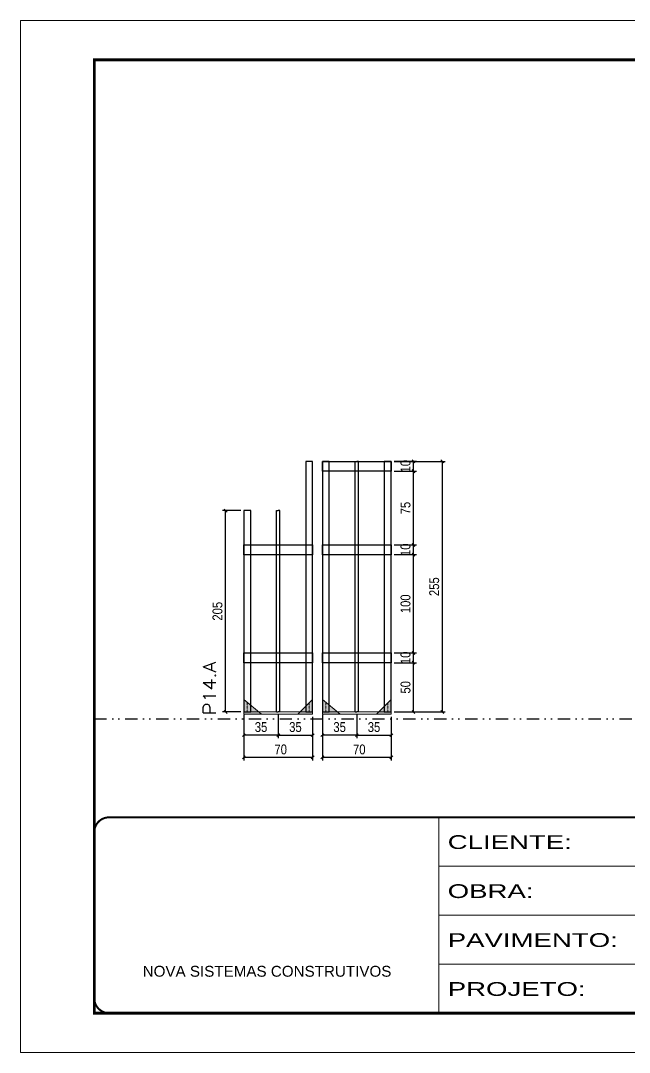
# Model space of a CAD drawing. Extents: x 14400 to 20667, y -21631 to 6985.
# Drawn here: x 16012 to 16632, y 3638 to 4688 of the extents above; entities that cross this region are included whole.
import ezdxf

# ---------------------------------------------------------------- set-up
doc = ezdxf.new("R2010")
doc.units = 0
for name, pattern in [('CONTINUO', [0]), ('DASHED', [0.75, 0.5, -0.25]), ('DIVIDE2', [0.625, 0.25, -0.125, 0, -0.125, 0, -0.125]), ('HIDDEN', [0.375, 0.25, -0.125])]:
    doc.linetypes.add(name, pattern=pattern)
for name, color, linetype in [('COTA', 241, 'Continuous'), ('Nível', 160, 'Continuous'), ('SARR_2.2x10', 60, 'Continuous'), ('SARR_3.5x7', 81, 'Continuous'), ('SARR_7x7', 40, 'Continuous')]:
    doc.layers.add(name, color=color, linetype=linetype)
for name, color, linetype, lineweight in [('Folhas', 255, 'Continuous', 9), ('Madeira', 126, 'Continuous', 18), ('Sarr 2.2x7', 40, 'Continuous', 9), ('SARRAFO DE PRESSAO', 251, 'DASHED', 9), ('Texto Seção', 7, 'Continuous', 15)]:
    doc.layers.add(name, color=color, linetype=linetype, lineweight=lineweight)
doc.styles.add('ARIAL', font='arial.ttf')
doc.styles.add('COTA TECNICA', font='techl___.ttf', dxfattribs={"height": 10})
doc.styles.add('REGUA-120', font='ROMANS.shx', dxfattribs={"height": 15})
doc.styles.add('Tecnologia', font='')
doc.styles.get('Tecnologia').set_extended_font_data('Forgotten Futurist')
doc.dimstyles.new('PAINEL', dxfattribs={"dimtxt": 10, "dimasz": 3, "dimexe": 3, "dimexo": 3, "dimgap": 3, "dimtad": 1, "dimdec": 1, "dimzin": 12, "dimdsep": 46, "dimtxsty": 'COTA TECNICA', "dimblk1": 'OBLIQUE', "dimblk2": 'OBLIQUE', "dimsah": 1, "dimcen": 0.9, "dimclrd": 4, "dimclre": 4, "dimclrt": 240, "dimadec": 1, "dimazin": 3, "dimtfac": 1, "dimtdec": 1, "dimtmove": 0, "dimatfit": 3, "dimfxl": 1, "dimtolj": 1, "dimtzin": 12, "dimarcsym": 0})

# ---------------------------------------------------------------- blocks, each defined once
blk = doc.blocks.new('9999999999')
at = {"color": 30, "linetype": 'CONTINUO'}
for p, q in [((98564.6, 34230.2), (98564.6, 34429.4)), ((98564.6, 34379.6), (99584, 34379.6)), ((98564.6, 34329.8), (99488, 34329.8)), ((98564.6, 34280), (99488, 34280))]:
    blk.add_line(p, q, dxfattribs=at)
at = {"color": 30, "linetype": 'CONTINUO', "const_width": 2}
blk.add_lwpolyline([(99584, 34230.2), (99584, 34414.4, 0.414214), (99569, 34429.4), (98229, 34429.4, 0.414214), (98214, 34414.4), (98214, 34245.2, 0.414214), (98229, 34230.2), (99584, 34230.2)], format="xyb", dxfattribs=at)
at = {"layer": 'Folhas'}
blk.add_lwpolyline([(98139, 34190.2), (99624, 34190.2), (99624, 35240.2), (98139, 35240.2)], close=True, dxfattribs=at)
at = {"layer": 'Folhas', "color": 30, "const_width": 3}
blk.add_lwpolyline([(98214, 34230.2), (99584, 34230.2), (99584, 35200.2), (98214, 35200.2)], close=True, dxfattribs=at)
at = {"color": 7, "linetype": 'Continuous', "ltscale": 5, "style": 'ARIAL'}
blk.add_text('NOVA SISTEMAS CONSTRUTIVOS', height=11.059, dxfattribs=at).set_placement((98263.2, 34267.2))
at = {"layer": 'Folhas', "color": 7, "style": 'Tecnologia', "width": 1.5}
for s, p in [('CLIENTE:', (98573.7, 34397.2)), ('OBRA:', (98573.7, 34347.3)), ('PAVIMENTO:', (98573.7, 34297.5)), ('PROJETO:', (98573.7, 34247.7))]:
    blk.add_text(s, height=14, dxfattribs=at).set_placement(p)
blk = doc.blocks.new('_Oblique')
at = {"color": 0, "linetype": 'ByBlock', "lineweight": -2}
blk.add_line((-0.5, -0.5), (0.5, 0.5), dxfattribs=at)
blk = doc.blocks.new('*D835')
at = {"layer": 'COTA', "color": 4, "lineweight": -2, "transparency": 16777216}
for p, q in [((16389.2, 3978.9), (16389.2, 3934.7)), ((16319.2, 3965.9), (16319.2, 3934.7)), ((16389.2, 3937.7), (16319.2, 3937.7))]:
    blk.add_line(p, q, dxfattribs=at)
at = {"layer": 'Defpoints', "color": 0, "transparency": 16777216}
for p in [(16389.2, 3981.9), (16319.2, 3968.9), (16319.2, 3937.7)]:
    blk.add_point(p, dxfattribs=at)
at = {"layer": 'COTA', "color": 4, "lineweight": -2, "transparency": 16777216, "xscale": 3, "yscale": 3, "zscale": 3, "rotation": 180}
blk.add_blockref('_Oblique', (16319.2, 3937.7), dxfattribs=at)
at = {"layer": 'COTA', "color": 4, "lineweight": -2, "transparency": 16777216, "xscale": 3, "yscale": 3, "zscale": 3}
blk.add_blockref('_Oblique', (16389.2, 3937.7), dxfattribs=at)
at = {"layer": 'COTA', "color": 240, "transparency": 16777216, "insert": (16356.7, 3945.8), "char_height": 10, "attachment_point": 5, "style": 'COTA TECNICA'}
blk.add_mtext('\\A1;70', dxfattribs=at)
blk = doc.blocks.new('*D836')
at = {"layer": 'COTA', "color": 4, "lineweight": -2, "transparency": 16777216}
for p, q in [((16392.2, 4034.1), (16414.9, 4034.1)), ((16411.9, 3984.1), (16411.9, 4034.1)), ((16392.2, 3984.1), (16414.9, 3984.1))]:
    blk.add_line(p, q, dxfattribs=at)
at = {"layer": 'Defpoints', "color": 0, "transparency": 16777216}
for p in [(16389.2, 4034.1), (16411.9, 4034.1), (16389.2, 3984.1)]:
    blk.add_point(p, dxfattribs=at)
at = {"layer": 'COTA', "color": 4, "lineweight": -2, "transparency": 16777216, "xscale": 3, "yscale": 3, "zscale": 3}
for p, rotation in [((16411.9, 4034.1), 90), ((16411.9, 3984.1), 270)]:
    blk.add_blockref('_Oblique', p, dxfattribs=dict(at, rotation=rotation))
at = {"layer": 'COTA', "color": 240, "transparency": 16777216, "insert": (16403.8, 4009.1), "char_height": 10, "attachment_point": 5, "rotation": 90, "style": 'COTA TECNICA'}
blk.add_mtext('\\A1;50', dxfattribs=at)
blk = doc.blocks.new('*D837')
at = {"layer": 'COTA', "color": 4, "lineweight": -2, "transparency": 16777216}
for p, q in [((16392.2, 4044.1), (16414.9, 4044.1)), ((16411.9, 4034.1), (16411.9, 4044.1)), ((16392.2, 4034.1), (16414.9, 4034.1))]:
    blk.add_line(p, q, dxfattribs=at)
at = {"layer": 'Defpoints', "color": 0, "transparency": 16777216}
for p in [(16389.2, 4044.1), (16411.9, 4044.1), (16389.2, 4034.1)]:
    blk.add_point(p, dxfattribs=at)
at = {"layer": 'COTA', "color": 4, "lineweight": -2, "transparency": 16777216, "xscale": 3, "yscale": 3, "zscale": 3}
for p, rotation in [((16411.9, 4044.1), 90), ((16411.9, 4034.1), 270)]:
    blk.add_blockref('_Oblique', p, dxfattribs=dict(at, rotation=rotation))
at = {"layer": 'COTA', "color": 240, "transparency": 16777216, "insert": (16403.8, 4039.1), "char_height": 10, "attachment_point": 5, "rotation": 90, "style": 'COTA TECNICA'}
blk.add_mtext('\\A1;10', dxfattribs=at)
blk = doc.blocks.new('*D838')
at = {"layer": 'COTA', "color": 4, "lineweight": -2, "transparency": 16777216}
for p, q in [((16392.2, 4144.1), (16414.9, 4144.1)), ((16411.9, 4044.1), (16411.9, 4144.1)), ((16392.2, 4044.1), (16414.9, 4044.1))]:
    blk.add_line(p, q, dxfattribs=at)
at = {"layer": 'Defpoints', "color": 0, "transparency": 16777216}
for p in [(16389.2, 4144.1), (16411.9, 4144.1), (16389.2, 4044.1)]:
    blk.add_point(p, dxfattribs=at)
at = {"layer": 'COTA', "color": 4, "lineweight": -2, "transparency": 16777216, "xscale": 3, "yscale": 3, "zscale": 3}
for p, rotation in [((16411.9, 4144.1), 90), ((16411.9, 4044.1), 270)]:
    blk.add_blockref('_Oblique', p, dxfattribs=dict(at, rotation=rotation))
at = {"layer": 'COTA', "color": 240, "transparency": 16777216, "insert": (16403.8, 4094.1), "char_height": 10, "attachment_point": 5, "rotation": 90, "style": 'COTA TECNICA'}
blk.add_mtext('\\A1;100', dxfattribs=at)
blk = doc.blocks.new('*D839')
at = {"layer": 'COTA', "color": 4, "lineweight": -2, "transparency": 16777216}
for p, q in [((16392.2, 4154.1), (16414.9, 4154.1)), ((16411.9, 4144.1), (16411.9, 4154.1)), ((16392.2, 4144.1), (16414.9, 4144.1))]:
    blk.add_line(p, q, dxfattribs=at)
at = {"layer": 'Defpoints', "color": 0, "transparency": 16777216}
for p in [(16389.2, 4154.1), (16411.9, 4154.1), (16389.2, 4144.1)]:
    blk.add_point(p, dxfattribs=at)
at = {"layer": 'COTA', "color": 4, "lineweight": -2, "transparency": 16777216, "xscale": 3, "yscale": 3, "zscale": 3}
for p, rotation in [((16411.9, 4154.1), 90), ((16411.9, 4144.1), 270)]:
    blk.add_blockref('_Oblique', p, dxfattribs=dict(at, rotation=rotation))
at = {"layer": 'COTA', "color": 240, "transparency": 16777216, "insert": (16403.8, 4149.1), "char_height": 10, "attachment_point": 5, "rotation": 90, "style": 'COTA TECNICA'}
blk.add_mtext('\\A1;10', dxfattribs=at)
blk = doc.blocks.new('*D840')
at = {"layer": 'COTA', "color": 4, "lineweight": -2, "transparency": 16777216}
for p, q in [((16309.2, 3978.9), (16309.2, 3934.7)), ((16239.2, 3965.9), (16239.2, 3934.7)), ((16309.2, 3937.7), (16239.2, 3937.7))]:
    blk.add_line(p, q, dxfattribs=at)
at = {"layer": 'Defpoints', "color": 0, "transparency": 16777216}
for p in [(16309.2, 3981.9), (16239.2, 3968.9), (16239.2, 3937.7)]:
    blk.add_point(p, dxfattribs=at)
at = {"layer": 'COTA', "color": 4, "lineweight": -2, "transparency": 16777216, "xscale": 3, "yscale": 3, "zscale": 3, "rotation": 180}
blk.add_blockref('_Oblique', (16239.2, 3937.7), dxfattribs=at)
at = {"layer": 'COTA', "color": 4, "lineweight": -2, "transparency": 16777216, "xscale": 3, "yscale": 3, "zscale": 3}
blk.add_blockref('_Oblique', (16309.2, 3937.7), dxfattribs=at)
at = {"layer": 'COTA', "color": 240, "transparency": 16777216, "insert": (16276.7, 3945.8), "char_height": 10, "attachment_point": 5, "style": 'COTA TECNICA'}
blk.add_mtext('\\A1;70', dxfattribs=at)
blk = doc.blocks.new('*D841')
at = {"layer": 'COTA', "color": 4, "lineweight": -2, "transparency": 16777216}
for p, q in [((16239.2, 3981.1), (16239.2, 3957.4)), ((16274.2, 3981.1), (16274.2, 3957.4)), ((16274.2, 3960.4), (16239.2, 3960.4))]:
    blk.add_line(p, q, dxfattribs=at)
at = {"layer": 'Defpoints', "color": 0, "transparency": 16777216}
for p in [(16239.2, 3984.1), (16274.2, 3984.1), (16239.2, 3960.4)]:
    blk.add_point(p, dxfattribs=at)
at = {"layer": 'COTA', "color": 4, "lineweight": -2, "transparency": 16777216, "xscale": 3, "yscale": 3, "zscale": 3, "rotation": 180}
blk.add_blockref('_Oblique', (16239.2, 3960.4), dxfattribs=at)
at = {"layer": 'COTA', "color": 4, "lineweight": -2, "transparency": 16777216, "xscale": 3, "yscale": 3, "zscale": 3}
blk.add_blockref('_Oblique', (16274.2, 3960.4), dxfattribs=at)
at = {"layer": 'COTA', "color": 240, "transparency": 16777216, "insert": (16256.7, 3968.6), "char_height": 10, "attachment_point": 5, "style": 'COTA TECNICA'}
blk.add_mtext('\\A1;35', dxfattribs=at)
blk = doc.blocks.new('*D842')
at = {"layer": 'COTA', "color": 4, "lineweight": -2, "transparency": 16777216}
for p, q in [((16319.2, 3981.1), (16319.2, 3957.4)), ((16354.2, 3981.1), (16354.2, 3957.4)), ((16354.2, 3960.4), (16319.2, 3960.4))]:
    blk.add_line(p, q, dxfattribs=at)
at = {"layer": 'Defpoints', "color": 0, "transparency": 16777216}
for p in [(16319.2, 3984.1), (16354.2, 3984.1), (16319.2, 3960.4)]:
    blk.add_point(p, dxfattribs=at)
at = {"layer": 'COTA', "color": 4, "lineweight": -2, "transparency": 16777216, "xscale": 3, "yscale": 3, "zscale": 3, "rotation": 180}
blk.add_blockref('_Oblique', (16319.2, 3960.4), dxfattribs=at)
at = {"layer": 'COTA', "color": 4, "lineweight": -2, "transparency": 16777216, "xscale": 3, "yscale": 3, "zscale": 3}
blk.add_blockref('_Oblique', (16354.2, 3960.4), dxfattribs=at)
at = {"layer": 'COTA', "color": 240, "transparency": 16777216, "insert": (16336.7, 3968.6), "char_height": 10, "attachment_point": 5, "style": 'COTA TECNICA'}
blk.add_mtext('\\A1;35', dxfattribs=at)
blk = doc.blocks.new('*D843')
at = {"layer": 'COTA', "color": 4, "lineweight": -2, "transparency": 16777216}
for p, q in [((16274.2, 3981.1), (16274.2, 3957.4)), ((16309.2, 3978.9), (16309.2, 3957.4)), ((16274.2, 3960.4), (16309.2, 3960.4))]:
    blk.add_line(p, q, dxfattribs=at)
at = {"layer": 'Defpoints', "color": 0, "transparency": 16777216}
for p in [(16274.2, 3984.1), (16309.2, 3981.9), (16309.2, 3960.4)]:
    blk.add_point(p, dxfattribs=at)
at = {"layer": 'COTA', "color": 4, "lineweight": -2, "transparency": 16777216, "xscale": 3, "yscale": 3, "zscale": 3, "rotation": 180}
blk.add_blockref('_Oblique', (16274.2, 3960.4), dxfattribs=at)
at = {"layer": 'COTA', "color": 4, "lineweight": -2, "transparency": 16777216, "xscale": 3, "yscale": 3, "zscale": 3}
blk.add_blockref('_Oblique', (16309.2, 3960.4), dxfattribs=at)
at = {"layer": 'COTA', "color": 240, "transparency": 16777216, "insert": (16291.7, 3968.6), "char_height": 10, "attachment_point": 5, "style": 'COTA TECNICA'}
blk.add_mtext('\\A1;35', dxfattribs=at)
blk = doc.blocks.new('*D844')
at = {"layer": 'COTA', "color": 4, "lineweight": -2, "transparency": 16777216}
for p, q in [((16354.2, 3981.1), (16354.2, 3957.4)), ((16389.2, 3978.9), (16389.2, 3957.4)), ((16354.2, 3960.4), (16389.2, 3960.4))]:
    blk.add_line(p, q, dxfattribs=at)
at = {"layer": 'Defpoints', "color": 0, "transparency": 16777216}
for p in [(16354.2, 3984.1), (16389.2, 3981.9), (16389.2, 3960.4)]:
    blk.add_point(p, dxfattribs=at)
at = {"layer": 'COTA', "color": 4, "lineweight": -2, "transparency": 16777216, "xscale": 3, "yscale": 3, "zscale": 3, "rotation": 180}
blk.add_blockref('_Oblique', (16354.2, 3960.4), dxfattribs=at)
at = {"layer": 'COTA', "color": 4, "lineweight": -2, "transparency": 16777216, "xscale": 3, "yscale": 3, "zscale": 3}
blk.add_blockref('_Oblique', (16389.2, 3960.4), dxfattribs=at)
at = {"layer": 'COTA', "color": 240, "transparency": 16777216, "insert": (16371.7, 3968.6), "char_height": 10, "attachment_point": 5, "style": 'COTA TECNICA'}
blk.add_mtext('\\A1;35', dxfattribs=at)
blk = doc.blocks.new('*D851')
at = {"layer": 'COTA', "color": 4, "lineweight": -2, "transparency": 16777216}
for p, q in [((16392.2, 4229), (16414.9, 4229)), ((16411.9, 4154), (16411.9, 4229)), ((16392.2, 4154), (16414.9, 4154))]:
    blk.add_line(p, q, dxfattribs=at)
at = {"layer": 'Defpoints', "color": 0, "transparency": 16777216}
for p in [(16389.2, 4229), (16411.9, 4229), (16389.2, 4154)]:
    blk.add_point(p, dxfattribs=at)
at = {"layer": 'COTA', "color": 4, "lineweight": -2, "transparency": 16777216, "xscale": 3, "yscale": 3, "zscale": 3}
for p, rotation in [((16411.9, 4229), 90), ((16411.9, 4154), 270)]:
    blk.add_blockref('_Oblique', p, dxfattribs=dict(at, rotation=rotation))
at = {"layer": 'COTA', "color": 240, "transparency": 16777216, "insert": (16403.8, 4191.5), "char_height": 10, "attachment_point": 5, "rotation": 90, "style": 'COTA TECNICA'}
blk.add_mtext('\\A1;75', dxfattribs=at)
blk = doc.blocks.new('*D852')
at = {"layer": 'COTA', "color": 4, "lineweight": -2, "transparency": 16777216}
for p, q in [((16392.2, 4239), (16444.1, 4239)), ((16441.1, 4239), (16441.1, 3984.1)), ((16392.2, 3984.1), (16444.1, 3984.1))]:
    blk.add_line(p, q, dxfattribs=at)
at = {"layer": 'Defpoints', "color": 0, "transparency": 16777216}
for p in [(16389.2, 4239), (16389.2, 3984.1), (16441.1, 3984.1)]:
    blk.add_point(p, dxfattribs=at)
at = {"layer": 'COTA', "color": 4, "lineweight": -2, "transparency": 16777216, "xscale": 3, "yscale": 3, "zscale": 3}
for p, rotation in [((16441.1, 4239), 90), ((16441.1, 3984.1), 270)]:
    blk.add_blockref('_Oblique', p, dxfattribs=dict(at, rotation=rotation))
at = {"layer": 'COTA', "color": 240, "transparency": 16777216, "insert": (16433, 4111.5), "char_height": 10, "attachment_point": 5, "rotation": 90, "style": 'COTA TECNICA'}
blk.add_mtext('\\A1;255', dxfattribs=at)
blk = doc.blocks.new('*D853')
at = {"layer": 'COTA', "color": 4, "lineweight": -2, "transparency": 16777216}
for p, q in [((16236.2, 4189), (16217.6, 4189)), ((16220.6, 3984.1), (16220.6, 4189)), ((16236.2, 3984.1), (16217.6, 3984.1))]:
    blk.add_line(p, q, dxfattribs=at)
at = {"layer": 'Defpoints', "color": 0, "transparency": 16777216}
for p in [(16220.6, 4189), (16239.2, 4189), (16239.2, 3984.1)]:
    blk.add_point(p, dxfattribs=at)
at = {"layer": 'COTA', "color": 4, "lineweight": -2, "transparency": 16777216, "xscale": 3, "yscale": 3, "zscale": 3}
for p, rotation in [((16220.6, 4189), 90), ((16220.6, 3984.1), 270)]:
    blk.add_blockref('_Oblique', p, dxfattribs=dict(at, rotation=rotation))
at = {"layer": 'COTA', "color": 240, "transparency": 16777216, "insert": (16212.4, 4086.5), "char_height": 10, "attachment_point": 5, "rotation": 90, "style": 'COTA TECNICA'}
blk.add_mtext('\\A1;205', dxfattribs=at)
blk = doc.blocks.new('*D845')
at = {"layer": 'COTA', "color": 4, "lineweight": -2, "transparency": 16777216}
for p, q in [((16392.2, 4239.1), (16414.9, 4239.1)), ((16411.9, 4229.1), (16411.9, 4239.1)), ((16392.2, 4229.1), (16414.9, 4229.1))]:
    blk.add_line(p, q, dxfattribs=at)
at = {"layer": 'Defpoints', "color": 0, "transparency": 16777216}
for p in [(16389.2, 4239.1), (16411.9, 4239.1), (16389.2, 4229.1)]:
    blk.add_point(p, dxfattribs=at)
at = {"layer": 'COTA', "color": 4, "lineweight": -2, "transparency": 16777216, "xscale": 3, "yscale": 3, "zscale": 3}
for p, rotation in [((16411.9, 4239.1), 90), ((16411.9, 4229.1), 270)]:
    blk.add_blockref('_Oblique', p, dxfattribs=dict(at, rotation=rotation))
at = {"layer": 'COTA', "color": 240, "transparency": 16777216, "insert": (16403.8, 4234.1), "char_height": 10, "attachment_point": 5, "rotation": 90, "style": 'COTA TECNICA'}
blk.add_mtext('\\A1;10', dxfattribs=at)

msp = doc.modelspace()

# ---------------------------------------------------------------- hatches: boundary and pattern name
at = {"layer": 'Madeira'}
h = msp.add_hatch(color=252, dxfattribs=at)
h.dxf.hatch_style = 2
h.paths.add_polyline_path([(16239.18, 3996.86), (16239.18, 3981.86), (16257.18, 3981.86)])
h = msp.add_hatch(color=252, dxfattribs=at)
h.dxf.hatch_style = 2
h.paths.add_polyline_path([(16309.18, 3996.86), (16309.18, 3981.86), (16294.18, 3981.86)])
h = msp.add_hatch(color=252, dxfattribs=at)
h.dxf.hatch_style = 2
h.paths.add_polyline_path([(16319.18, 3996.86), (16319.18, 3981.86), (16337.18, 3981.86)])
h = msp.add_hatch(color=252, dxfattribs=at)
h.dxf.hatch_style = 2
h.paths.add_polyline_path([(16389.18, 3996.86), (16389.18, 3981.86), (16374.18, 3981.86)])

# ---------------------------------------------------------------- linework, layer by layer
at = {"layer": 'Madeira', "color": 1, "linetype": 'HIDDEN'}
for p, q in [((16242.68, 3993.36), (16242.68, 3984.06)), ((16242.68, 3993.36), (16242.68, 3984.06)), ((16305.68, 3993.36), (16305.68, 3984.06)), ((16305.68, 3993.36), (16305.68, 3984.06)), ((16322.68, 3993.36), (16322.68, 3984.06)), ((16322.68, 3993.36), (16322.68, 3984.06)), ((16385.68, 3993.36), (16385.68, 3984.06)), ((16385.68, 3993.36), (16385.68, 3984.06)), ((16249.01, 3984.06), (16239.18, 3984.06)), ((16249.01, 3984.06), (16239.18, 3984.06)), ((16254.98, 3984.06), (16239.18, 3984.06)), ((16246.18, 3989.86), (16246.18, 3984.06)), ((16296.38, 3984.06), (16309.18, 3984.06)), ((16299.35, 3984.06), (16309.18, 3984.06)), ((16299.35, 3984.06), (16309.18, 3984.06)), ((16329.01, 3984.06), (16319.18, 3984.06)), ((16329.01, 3984.06), (16319.18, 3984.06)), ((16334.98, 3984.06), (16319.18, 3984.06)), ((16326.18, 3989.86), (16326.18, 3984.06)), ((16376.38, 3984.06), (16389.18, 3984.06)), ((16379.35, 3984.06), (16389.18, 3984.06)), ((16379.35, 3984.06), (16389.18, 3984.06))]:
    msp.add_line(p, q, dxfattribs=at)
at = {"layer": 'Madeira'}
for p, q in [((16239.18, 3984.06), (16239.18, 3981.86)), ((16239.18, 3984.06), (16239.18, 3981.86)), ((16239.18, 3984.06), (16239.18, 3981.86)), ((16319.18, 3984.06), (16319.18, 3981.86)), ((16319.18, 3984.06), (16319.18, 3981.86)), ((16319.18, 3984.06), (16319.18, 3981.86))]:
    msp.add_line(p, q, dxfattribs=at)
at = {"layer": 'Madeira', "color": 0}
for points in [[(16239.18, 3996.86), (16239.18, 3981.86), (16257.18, 3981.86), (16239.18, 3996.86)], [(16309.18, 3996.86), (16309.18, 3981.86), (16294.18, 3981.86), (16309.18, 3996.86)], [(16319.18, 3996.86), (16319.18, 3981.86), (16337.18, 3981.86), (16319.18, 3996.86)], [(16389.18, 3996.86), (16389.18, 3981.86), (16374.18, 3981.86), (16389.18, 3996.86)]]:
    msp.add_lwpolyline(points, dxfattribs=at)
at = {"layer": 'Nível', "color": 4, "linetype": 'DIVIDE2', "ltscale": 50}
msp.add_line((16086.97, 3976.86), (17456.97, 3976.86), dxfattribs=at)
at = {"layer": 'Sarr 2.2x7'}
for points in [[(16309.18, 3984.06), (16239.18, 3984.06), (16239.18, 3981.86), (16309.18, 3981.86)], [(16389.18, 3984.06), (16319.18, 3984.06), (16319.18, 3981.86), (16389.18, 3981.86)]]:
    msp.add_lwpolyline(points, close=True, dxfattribs=at)
at = {"layer": 'SARR_2.2x10'}
for points in [[(16319.18, 4239.03), (16389.18, 4239.03), (16389.18, 4229.03), (16319.18, 4229.03)], [(16239.18, 4154.03), (16309.18, 4154.03), (16309.18, 4144.03), (16239.18, 4144.03)], [(16319.18, 4154.03), (16389.18, 4154.03), (16389.18, 4144.03), (16319.18, 4144.03)], [(16239.18, 4044.03), (16309.18, 4044.03), (16309.18, 4034.03), (16239.18, 4034.03)], [(16319.18, 4044.03), (16389.18, 4044.03), (16389.18, 4034.03), (16319.18, 4034.03)]]:
    msp.add_lwpolyline(points, close=True, dxfattribs=at)
at = {"layer": 'SARR_3.5x7'}
for p, q in [((16352.43, 3984.06), (16352.43, 4239.03)), ((16352.43, 4239.03), (16354.18, 4239.03)), ((16355.93, 4239.03), (16354.18, 4239.03)), ((16355.93, 3984.06), (16355.93, 4239.03)), ((16272.43, 3984.06), (16272.43, 4189.03)), ((16272.43, 4189.03), (16274.18, 4189.03)), ((16275.93, 4189.03), (16274.18, 4189.03)), ((16275.93, 3984.06), (16275.93, 4189.03)), ((16272.43, 3984.06), (16274.18, 3984.06)), ((16275.93, 3984.06), (16274.18, 3984.06)), ((16352.43, 3984.06), (16354.18, 3984.06)), ((16355.93, 3984.06), (16354.18, 3984.06))]:
    msp.add_line(p, q, dxfattribs=at)
at = {"layer": 'SARR_7x7'}
for points in [[(16302.18, 3984.06), (16309.18, 3984.06), (16309.18, 4239.03), (16302.18, 4239.03)], [(16319.18, 3984.06), (16326.18, 3984.06), (16326.18, 4239.03), (16319.18, 4239.03)], [(16382.18, 3984.06), (16389.18, 3984.06), (16389.18, 4239.03), (16382.18, 4239.03)], [(16239.18, 3984.06), (16246.18, 3984.06), (16246.18, 4189.03), (16239.18, 4189.03)]]:
    msp.add_lwpolyline(points, close=True, dxfattribs=at)

# ---------------------------------------------------------------- block references
at = {"layer": 'SARRAFO DE PRESSAO', "color": 6, "linetype": 'ByBlock'}
msp.add_blockref('9999999999', (-82127.01, -30552.63), dxfattribs=at)

# ---------------------------------------------------------------- texts
at = {"layer": 'Texto Seção', "style": 'REGUA-120', "width": 1.1}
msp.add_text('P14.A', height=13, rotation=90, dxfattribs=at).set_placement((16210.81, 3980.75))

# ---------------------------------------------------------------- dimensions: what is measured, and where the dimension line sits
at = {"layer": 'COTA'}
for base, p1, p2, angle, picture, middle in [((16411.88, 4239.06), (16389.18, 4229.06), (16389.18, 4239.06), 90, '*D845', (16411.88, 4234.06)), ((16411.88, 4154.06), (16389.18, 4144.06), (16389.18, 4154.06), 90, '*D839', (16411.88, 4149.06)), ((16411.88, 4044.06), (16389.18, 4034.06), (16389.18, 4044.06), 90, '*D837', (16411.88, 4039.06)), ((16239.18, 3937.68), (16309.18, 3981.86), (16239.18, 3968.86), 180, '*D840', (16276.68, 3937.68)), ((16319.18, 3937.68), (16389.18, 3981.86), (16319.18, 3968.86), 180, '*D835', (16356.68, 3937.68))]:
    dim = msp.add_linear_dim(base=base, p1=p1, p2=p2, angle=angle, dimstyle='PAINEL', override={"dimtmove": 1}, dxfattribs=at)
    dim.commit()
    dim.dimension.update_dxf_attribs({"geometry": picture, "text_midpoint": middle, "dimtype": 160})
for base, p1, p2, picture, middle in [((16441.06, 3984.06), (16389.18, 4239.03), (16389.18, 3984.06), '*D852', (16432.95, 4111.54)), ((16411.88, 4229.03), (16389.18, 4154.03), (16389.18, 4229.03), '*D851', (16403.77, 4191.53)), ((16220.55, 4189.03), (16239.18, 3984.06), (16239.18, 4189.03), '*D853', (16212.44, 4086.54))]:
    dim = msp.add_linear_dim(base=base, p1=p1, p2=p2, angle=90, dimstyle='PAINEL', dxfattribs=at)
    dim.commit()
    dim.dimension.update_dxf_attribs({"geometry": picture, "text_midpoint": middle})
for base, p1, p2, angle, picture, middle in [((16411.88, 4144.06), (16389.18, 4044.06), (16389.18, 4144.06), 90, '*D838', (16403.78, 4094.06)), ((16411.88, 4034.06), (16389.18, 3984.06), (16389.18, 4034.06), 90, '*D836', (16403.77, 4009.06)), ((16239.18, 3960.36), (16274.18, 3984.06), (16239.18, 3984.06), 180, '*D841', (16256.68, 3968.58)), ((16319.18, 3960.36), (16354.18, 3984.06), (16319.18, 3984.06), 180, '*D842', (16336.68, 3968.58))]:
    dim = msp.add_linear_dim(base=base, p1=p1, p2=p2, angle=angle, dimstyle='PAINEL', override={"dimtmove": 1}, dxfattribs=at)
    dim.commit()
    dim.dimension.update_dxf_attribs({"geometry": picture, "text_midpoint": middle})
for base, p1, p2, picture, middle in [((16309.18, 3960.36), (16274.18, 3984.06), (16309.18, 3981.86), '*D843', (16291.68, 3968.58)), ((16389.18, 3960.36), (16354.18, 3984.06), (16389.18, 3981.86), '*D844', (16371.68, 3968.58))]:
    dim = msp.add_linear_dim(base=base, p1=p1, p2=p2, dimstyle='PAINEL', dxfattribs=at)
    dim.commit()
    dim.dimension.update_dxf_attribs({"geometry": picture, "text_midpoint": middle})

doc.saveas('drawing.dxf')
